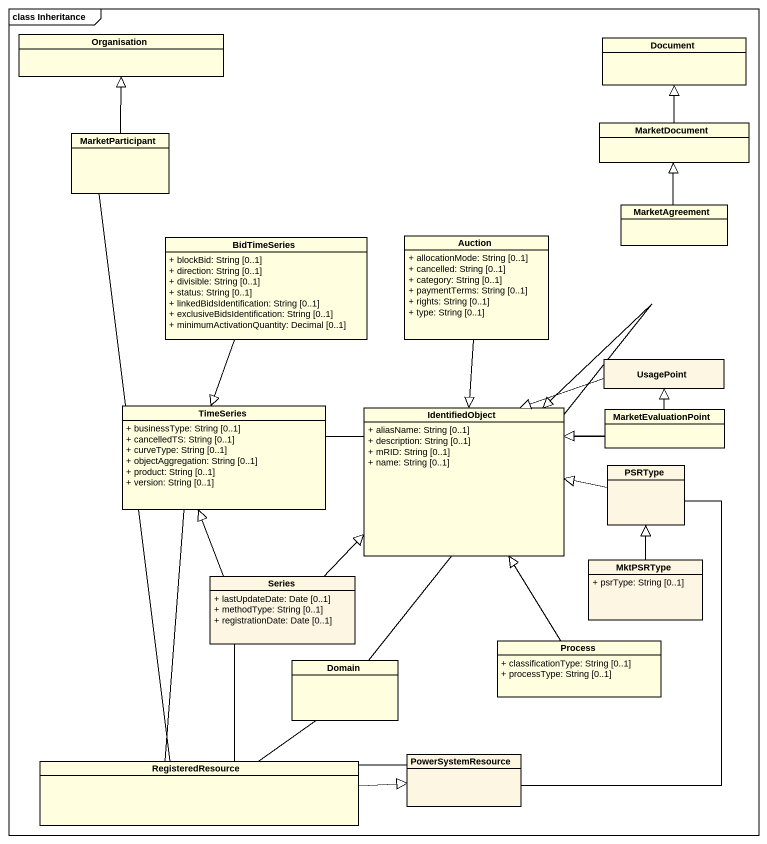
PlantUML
@startuml
mainframe class Inheritance
hide circle
hide empty members
skinparam classAttributeIconSize 0
class Organisation #FFFFE0
class Document #FFFFE0
class MarketParticipant #FFFFE0
class MarketDocument #FFFFE0
class BidTimeSeries #FFFFE0 {
  + blockBid: String [0..1]
  + direction: String [0..1]
  + divisible: String [0..1]
  + status: String [0..1]
  + linkedBidsIdentification: String [0..1]
  + exclusiveBidsIdentification: String [0..1]
  + minimumActivationQuantity: Decimal [0..1]
}
class Auction #FFFFE0 {
  + allocationMode: String [0..1]
  + cancelled: String [0..1]
  + category: String [0..1]
  + paymentTerms: String [0..1]
  + rights: String [0..1]
  + type: String [0..1]
}
class MarketAgreement #FFFFE0
class UsagePoint
class TimeSeries #FFFFE0 {
  + businessType: String [0..1]
  + cancelledTS: String [0..1]
  + curveType: String [0..1]
  + objectAggregation: String [0..1]
  + product: String [0..1]
  + version: String [0..1]
}
class IdentifiedObject #FFFFE0 {
  + aliasName: String [0..1]
  + description: String [0..1]
  + mRID: String [0..1]
  + name: String [0..1]
}
class MarketEvaluationPoint #FFFFE0
class PSRType
class Series {
  + lastUpdateDate: Date [0..1]
  + methodType: String [0..1]
  + registrationDate: Date [0..1]
}
class MktPSRType {
  + psrType: String [0..1]
}
class Domain #FFFFE0
class "Process" as Process_ #FFFFE0 {
  + classificationType: String [0..1]
  + processType: String [0..1]
}
class RegisteredResource #FFFFE0
class PowerSystemResource
MarketParticipant -up-|> Organisation
MarketDocument -up-|> Document
BidTimeSeries --|> TimeSeries
Auction --|> IdentifiedObject
MarketAgreement -up-|> MarketDocument
UsagePoint -left-|> IdentifiedObject
TimeSeries -right-|> IdentifiedObject
MarketEvaluationPoint -up-|> UsagePoint
PSRType -left-|> IdentifiedObject
Series -up-|> TimeSeries
MktPSRType -up-|> PSRType
Domain -up-|> IdentifiedObject
Domain -- RegisteredResource
Process_ -up-|> IdentifiedObject
RegisteredResource -up- MarketParticipant
RegisteredResource -up- TimeSeries
RegisteredResource -right-|> PowerSystemResource
PowerSystemResource -up-|> IdentifiedObject
PowerSystemResource -up- PSRType
@enduml
